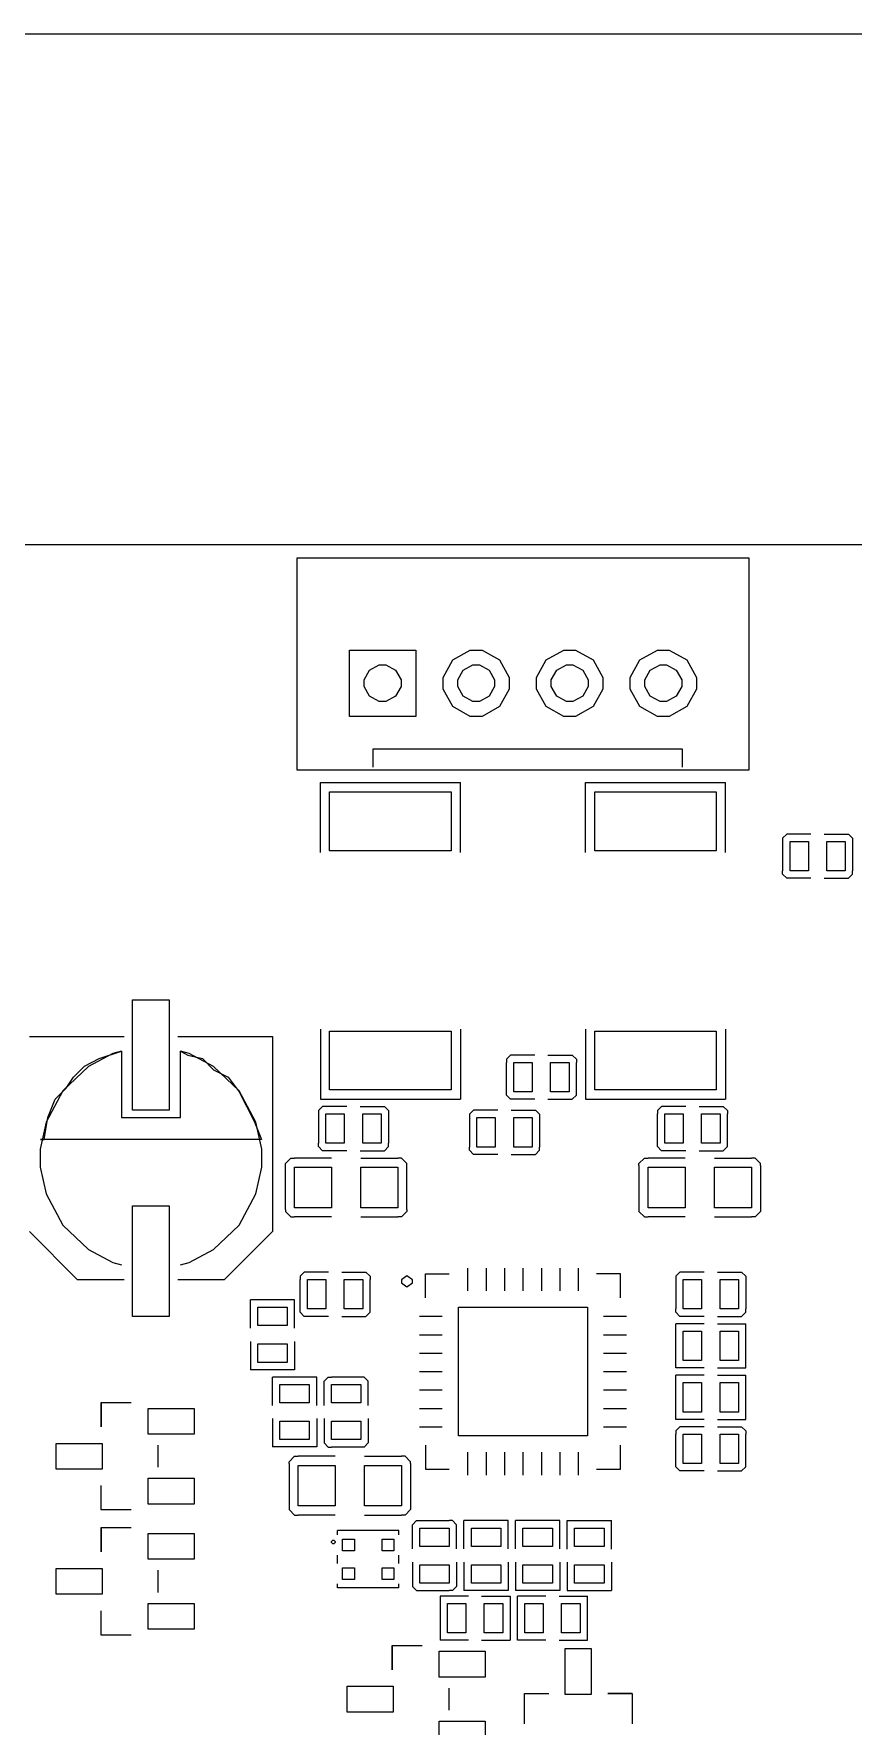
# Model space of a CAD drawing. Extents: x 0 to 132, y 0 to 98.
# Drawn here: x 68.97 to 91.21, y 52.1 to 98.07 of the extents above; entities that cross this region are included whole.
import ezdxf

# ---------------------------------------------------------------- set-up
doc = ezdxf.new("R2010")
doc.units = 0
doc.layers.get('0').update_dxf_attribs({"linetype": 'CONTINUOUS'})

msp = doc.modelspace()

# ---------------------------------------------------------------- linework, layer by layer
at = {"color": 7}
for p, q in [((0, 98.0694), (132.282, 98.0694)), ((78.0824, 80.7819), (78.347, 80.9279)), ((78.347, 80.9279), (78.4366, 80.9279)), ((78.4366, 80.9279), (78.5248, 80.9279)), ((78.5248, 80.9279), (78.7894, 80.7819)), ((80.6221, 80.7819), (80.8867, 80.9279)), ((80.8867, 80.9279), (80.9763, 80.9279)), ((80.9763, 80.9279), (81.0645, 80.9279)), ((81.0645, 80.9279), (81.329, 80.7819)), ((83.1617, 80.7819), (83.4263, 80.9279)), ((83.4263, 80.9279), (83.5159, 80.9279)), ((83.5159, 80.9279), (83.6041, 80.9279)), ((83.6041, 80.9279), (83.8687, 80.7819)), ((85.7031, 80.7819), (85.9677, 80.9279)), ((85.9677, 80.9279), (86.0559, 80.9279)), ((86.0559, 80.9279), (86.1441, 80.9279)), ((86.1441, 80.9279), (86.4087, 80.7819)), ((77.9364, 80.5173), (78.0824, 80.7819)), ((77.9364, 80.4277), (77.9364, 80.5173)), ((78.7894, 80.7819), (78.9368, 80.5173)), ((78.9368, 80.5173), (78.9368, 80.4277)), ((80.476, 80.5173), (80.6221, 80.7819)), ((80.476, 80.4277), (80.476, 80.5173)), ((81.329, 80.7819), (81.4765, 80.5173)), ((81.4765, 80.5173), (81.4765, 80.4277)), ((83.0157, 80.5173), (83.1617, 80.7819)), ((83.0157, 80.4277), (83.0157, 80.5173)), ((83.8687, 80.7819), (84.0161, 80.5173)), ((84.0161, 80.5173), (84.0161, 80.4277)), ((85.5567, 80.5173), (85.7031, 80.7819)), ((85.5567, 80.4277), (85.5567, 80.5173)), ((86.4087, 80.7819), (86.5558, 80.5173)), ((86.5558, 80.5173), (86.5558, 80.4277)), ((77.9364, 80.3395), (77.9364, 80.4277)), ((78.0824, 80.0749), (77.9364, 80.3395)), ((78.347, 79.9289), (78.0824, 80.0749)), ((78.7894, 80.0749), (78.5248, 79.9289)), ((78.9368, 80.3395), (78.7894, 80.0749)), ((78.9368, 80.4277), (78.9368, 80.3395)), ((80.476, 80.3395), (80.476, 80.4277)), ((80.6221, 80.0749), (80.476, 80.3395)), ((80.8867, 79.9289), (80.6221, 80.0749)), ((81.329, 80.0749), (81.0645, 79.9289)), ((81.4765, 80.3395), (81.329, 80.0749)), ((81.4765, 80.4277), (81.4765, 80.3395)), ((83.0157, 80.3395), (83.0157, 80.4277)), ((83.1617, 80.0749), (83.0157, 80.3395)), ((83.4263, 79.9289), (83.1617, 80.0749)), ((83.8687, 80.0749), (83.6041, 79.9289)), ((84.0161, 80.3395), (83.8687, 80.0749)), ((84.0161, 80.4277), (84.0161, 80.3395)), ((85.5567, 80.3395), (85.5567, 80.4277)), ((85.7031, 80.0749), (85.5567, 80.3395)), ((85.9677, 79.9289), (85.7031, 80.0749)), ((86.4087, 80.0749), (86.1441, 79.9289)), ((86.5558, 80.3395), (86.4087, 80.0749)), ((86.5558, 80.4277), (86.5558, 80.3395)), ((78.4366, 79.9289), (78.347, 79.9289)), ((78.5248, 79.9289), (78.4366, 79.9289)), ((80.9763, 79.9289), (80.8867, 79.9289)), ((81.0645, 79.9289), (80.9763, 79.9289)), ((83.5159, 79.9289), (83.4263, 79.9289)), ((83.6041, 79.9289), (83.5159, 79.9289)), ((86.0559, 79.9289), (85.9677, 79.9289)), ((86.1441, 79.9289), (86.0559, 79.9289))]:
    msp.add_line(p, q, dxfattribs=at)
at = {"color": 0}
for p, q in [((11.7671, 84.1996), (109.564, 84.1996)), ((88.386, 83.8288), (76.1062, 83.8288)), ((76.1062, 83.8288), (76.1062, 78.0782)), ((88.386, 78.0782), (88.386, 83.8288)), ((77.5367, 81.3276), (79.3365, 81.3276)), ((77.5367, 79.5281), (77.5367, 81.3276)), ((79.3365, 81.3276), (79.3365, 79.5281)), ((80.0763, 80.5879), (80.3395, 81.0645)), ((80.3395, 81.0645), (80.8164, 81.3276)), ((80.8164, 81.3276), (80.9763, 81.3276)), ((80.9763, 81.3276), (81.1347, 81.3276)), ((81.1347, 81.3276), (81.6116, 81.0645)), ((81.6116, 81.0645), (81.8762, 80.5879)), ((82.6163, 80.5879), (82.8795, 81.0645)), ((82.8795, 81.0645), (83.3561, 81.3276)), ((83.3561, 81.3276), (83.5159, 81.3276)), ((83.5159, 81.3276), (83.6747, 81.3276)), ((83.6747, 81.3276), (84.1513, 81.0645)), ((84.1513, 81.0645), (84.4158, 80.5879)), ((85.156, 80.5879), (85.4191, 81.0645)), ((85.4191, 81.0645), (85.8957, 81.3276)), ((85.8957, 81.3276), (86.0559, 81.3276)), ((86.0559, 81.3276), (86.2143, 81.3276)), ((86.2143, 81.3276), (86.6909, 81.0645)), ((86.6909, 81.0645), (86.9555, 80.5879)), ((80.0763, 80.4277), (80.0763, 80.5879)), ((81.8762, 80.5879), (81.8762, 80.4277)), ((82.6163, 80.4277), (82.6163, 80.5879)), ((84.4158, 80.5879), (84.4158, 80.4277)), ((85.156, 80.4277), (85.156, 80.5879)), ((86.9555, 80.5879), (86.9555, 80.4277)), ((80.0763, 80.2693), (80.0763, 80.4277)), ((80.3395, 79.7927), (80.0763, 80.2693)), ((81.8762, 80.2693), (81.6116, 79.7927)), ((81.8762, 80.4277), (81.8762, 80.2693)), ((82.6163, 80.2693), (82.6163, 80.4277)), ((82.8795, 79.7927), (82.6163, 80.2693)), ((84.4158, 80.2693), (84.1513, 79.7927)), ((84.4158, 80.4277), (84.4158, 80.2693)), ((85.156, 80.2693), (85.156, 80.4277)), ((85.4191, 79.7927), (85.156, 80.2693)), ((86.9555, 80.2693), (86.6909, 79.7927)), ((86.9555, 80.4277), (86.9555, 80.2693)), ((80.8164, 79.5281), (80.3395, 79.7927)), ((81.6116, 79.7927), (81.1347, 79.5281)), ((83.3561, 79.5281), (82.8795, 79.7927)), ((84.1513, 79.7927), (83.6747, 79.5281)), ((85.8957, 79.5281), (85.4191, 79.7927)), ((86.6909, 79.7927), (86.2143, 79.5281)), ((79.3365, 79.5281), (77.5367, 79.5281)), ((80.9763, 79.5281), (80.8164, 79.5281)), ((81.1347, 79.5281), (80.9763, 79.5281)), ((83.5159, 79.5281), (83.3561, 79.5281)), ((83.6747, 79.5281), (83.5159, 79.5281)), ((86.0559, 79.5281), (85.8957, 79.5281)), ((86.2143, 79.5281), (86.0559, 79.5281)), ((78.1816, 78.1431), (78.1816, 78.65)), ((78.1816, 78.65), (86.5643, 78.65)), ((86.5643, 78.65), (86.5643, 78.1431)), ((76.1062, 78.0782), (88.386, 78.0782)), ((76.7472, 75.8292), (76.7472, 77.7296)), ((76.7472, 77.7296), (80.5476, 77.7296)), ((80.5476, 75.8292), (80.5476, 77.7296)), ((83.9459, 75.8292), (83.9459, 77.7296)), ((83.9459, 77.7296), (87.7454, 77.7296)), ((87.7454, 75.8292), (87.7454, 77.7296)), ((76.9966, 77.4788), (80.2968, 77.4788)), ((76.9966, 75.879), (76.9966, 77.4788)), ((80.2968, 77.4788), (80.2968, 75.879)), ((84.1954, 77.4788), (87.4959, 77.4788)), ((84.1954, 75.879), (84.1954, 77.4788)), ((87.4959, 77.4788), (87.4959, 75.879)), ((89.4073, 76.3281), (89.2955, 76.2166)), ((89.4457, 76.3281), (89.4073, 76.3281)), ((90.0659, 76.3281), (89.4457, 76.3281)), ((90.4268, 76.3281), (91.0456, 76.3281)), ((91.0456, 76.3281), (91.083, 76.3281)), ((91.083, 76.3281), (91.1959, 76.2166)), ((80.2968, 75.879), (76.9966, 75.879)), ((87.4959, 75.879), (84.1954, 75.879)), ((89.2955, 76.2166), (89.2955, 76.1781)), ((89.2955, 76.1781), (89.2955, 76.1284)), ((89.2955, 76.1284), (89.2955, 75.329)), ((89.4965, 76.1284), (89.9968, 76.1284)), ((89.4965, 75.3276), (89.4965, 76.1284)), ((89.9968, 76.1284), (89.9968, 75.3276)), ((90.4956, 76.1284), (90.9959, 76.1284)), ((90.4956, 75.3276), (90.4956, 76.1284)), ((90.9959, 76.1284), (90.9959, 75.3276)), ((91.1959, 76.2166), (91.1959, 76.1781)), ((91.1959, 76.1781), (91.1959, 76.1284)), ((91.1959, 76.1284), (91.1959, 75.329)), ((89.2955, 75.2782), (89.2955, 75.329)), ((89.2955, 75.2408), (89.2955, 75.2782)), ((89.4073, 75.1279), (89.2955, 75.2408)), ((89.4457, 75.1279), (89.4073, 75.1279)), ((90.0659, 75.1279), (89.4457, 75.1279)), ((89.9968, 75.3276), (89.4965, 75.3276)), ((90.4268, 75.1279), (91.0456, 75.1279)), ((90.9959, 75.3276), (90.4956, 75.3276)), ((91.0456, 75.1279), (91.083, 75.1279)), ((91.083, 75.1279), (91.1959, 75.2408)), ((91.1959, 75.2782), (91.1959, 75.329)), ((91.1959, 75.2408), (91.1959, 75.2782)), ((71.647, 71.8287), (72.6461, 71.8287)), ((71.647, 68.8287), (71.647, 71.8287)), ((72.6461, 71.8287), (72.6461, 68.8287)), ((68.8467, 70.8297), (71.4156, 70.8297)), ((72.8775, 70.8297), (75.4461, 70.8297)), ((75.4461, 70.8297), (75.4461, 65.5327)), ((76.7472, 71.0297), (76.7472, 69.1293)), ((76.9966, 70.9785), (80.2968, 70.9785)), ((76.9966, 69.3787), (76.9966, 70.9785)), ((80.2968, 70.9785), (80.2968, 69.3787)), ((80.5476, 71.0297), (80.5476, 69.1293)), ((83.9459, 71.0297), (83.9459, 69.1293)), ((84.1954, 70.9785), (87.4959, 70.9785)), ((84.1954, 69.3787), (84.1954, 70.9785)), ((87.4959, 70.9785), (87.4959, 69.3787)), ((87.7454, 71.0297), (87.7454, 69.1293)), ((71.1122, 70.3654), (70.4508, 70.0155)), ((70.7457, 70.2289), (71.3465, 70.4289)), ((71.3465, 70.4289), (71.1122, 70.3654)), ((71.3465, 70.4289), (71.3465, 68.629)), ((73.1806, 70.3654), (72.9463, 70.4289)), ((72.9463, 68.629), (72.9463, 70.4289)), ((72.9463, 70.4289), (73.1464, 70.328)), ((73.841, 70.0155), (73.1806, 70.3654)), ((70.4508, 70.0155), (69.7523, 69.3512)), ((70.0458, 69.7286), (70.346, 70.0278)), ((70.346, 70.0278), (70.7457, 70.2289)), ((73.1464, 70.328), (73.5461, 70.2289)), ((73.5461, 70.2289), (73.8463, 69.9287)), ((74.5395, 69.3512), (73.841, 70.0155)), ((73.8463, 69.9287), (74.246, 69.7286)), ((81.9079, 70.328), (81.7961, 70.2165)), ((81.7961, 70.2165), (81.7961, 70.1781)), ((81.7961, 70.1781), (81.7961, 70.1283)), ((81.7961, 69.3289), (81.7961, 70.1283)), ((81.9464, 70.328), (81.9079, 70.328)), ((82.5666, 70.328), (81.9464, 70.328)), ((81.9961, 70.1283), (82.4964, 70.1283)), ((81.9961, 69.3289), (81.9961, 70.1283)), ((82.4964, 70.1283), (82.4964, 69.3289)), ((82.9261, 70.328), (83.5462, 70.328)), ((82.9966, 70.1283), (83.4969, 70.1283)), ((82.9966, 69.3289), (82.9966, 70.1283)), ((83.4969, 70.1283), (83.4969, 69.3289)), ((83.5462, 70.328), (83.5836, 70.328)), ((83.5836, 70.328), (83.6965, 70.2165)), ((83.6965, 70.2165), (83.6965, 70.1781)), ((83.6965, 70.1781), (83.6965, 70.1283)), ((83.6965, 69.3289), (83.6965, 70.1283)), ((69.547, 69.1279), (69.8458, 69.4284)), ((69.8458, 69.4284), (70.0458, 69.7286)), ((74.246, 69.7286), (74.5465, 69.3279)), ((69.7523, 69.3512), (69.299, 68.5024)), ((69.3469, 68.629), (69.547, 69.1279)), ((74.9914, 68.5024), (74.5395, 69.3512)), ((74.5465, 69.3279), (74.9459, 68.5285)), ((76.7472, 69.1293), (80.5476, 69.1293)), ((80.2968, 69.3787), (76.9966, 69.3787)), ((81.7961, 69.2781), (81.7961, 69.3289)), ((81.7961, 69.2408), (81.7961, 69.2781)), ((81.9079, 69.1279), (81.7961, 69.2408)), ((81.9464, 69.1279), (81.9079, 69.1279)), ((82.5666, 69.1279), (81.9464, 69.1279)), ((82.4964, 69.3289), (81.9961, 69.3289)), ((82.9261, 69.1279), (83.5462, 69.1279)), ((83.4969, 69.3289), (82.9966, 69.3289)), ((83.5462, 69.1279), (83.5836, 69.1279)), ((83.5836, 69.1279), (83.6965, 69.2408)), ((83.6965, 69.2781), (83.6965, 69.3289)), ((83.6965, 69.2408), (83.6965, 69.2781)), ((83.9459, 69.1293), (87.7454, 69.1293)), ((87.4959, 69.3787), (84.1954, 69.3787)), ((69.299, 68.5024), (69.1374, 67.7718)), ((69.2464, 68.0283), (69.3469, 68.629)), ((71.3465, 68.629), (72.9463, 68.629)), ((72.6461, 68.8287), (71.647, 68.8287)), ((74.9459, 68.5285), (75.1459, 68.0283)), ((75.154, 67.7718), (74.9914, 68.5024)), ((76.8078, 68.9282), (76.696, 68.8164)), ((76.696, 68.8164), (76.696, 68.7779)), ((76.696, 68.7779), (76.696, 68.7282)), ((76.696, 68.7282), (76.696, 67.9291)), ((76.8463, 68.9282), (76.8078, 68.9282)), ((77.4665, 68.9282), (76.8463, 68.9282)), ((76.896, 68.7282), (77.3963, 68.7282)), ((76.896, 67.9291), (76.896, 68.7282)), ((77.3963, 68.7282), (77.3963, 67.9291)), ((77.826, 68.9282), (78.4461, 68.9282)), ((77.8965, 68.7282), (78.3967, 68.7282)), ((77.8965, 67.9291), (77.8965, 68.7282)), ((78.3967, 68.7282), (78.3967, 67.9291)), ((78.4461, 68.9282), (78.4835, 68.9282)), ((78.4835, 68.9282), (78.5964, 68.8164)), ((78.5964, 68.8164), (78.5964, 68.7779)), ((78.5964, 68.7779), (78.5964, 68.7282)), ((78.5964, 68.7282), (78.5964, 67.9291)), ((80.9075, 68.8287), (80.7956, 68.7172)), ((80.7956, 68.7172), (80.7956, 68.6788)), ((80.7956, 68.6788), (80.7956, 68.629)), ((80.7956, 68.629), (80.7956, 67.8286)), ((80.9459, 68.8287), (80.9075, 68.8287)), ((81.5661, 68.8287), (80.9459, 68.8287)), ((80.9971, 68.6276), (81.4959, 68.6276)), ((80.9971, 67.8286), (80.9971, 68.6276)), ((81.4959, 68.6276), (81.4959, 67.8286)), ((81.9256, 68.8287), (82.5458, 68.8287)), ((81.9961, 68.6276), (82.4964, 68.6276)), ((81.9961, 67.8286), (81.9961, 68.6276)), ((82.4964, 68.6276), (82.4964, 67.8286)), ((82.5458, 68.8287), (82.5832, 68.8287)), ((82.5832, 68.8287), (82.6961, 68.7172)), ((82.6961, 68.7172), (82.6961, 68.6788)), ((82.6961, 68.6788), (82.6961, 68.629)), ((82.6961, 68.629), (82.6961, 67.8286)), ((86.0076, 68.9282), (85.8957, 68.8164)), ((85.8957, 68.8164), (85.8957, 68.7779)), ((85.8957, 68.7779), (85.8957, 68.7282)), ((85.8957, 67.9291), (85.8957, 68.7282)), ((86.046, 68.9282), (86.0076, 68.9282)), ((86.6662, 68.9282), (86.046, 68.9282)), ((86.0958, 68.7282), (86.596, 68.7282)), ((86.0958, 67.9291), (86.0958, 68.7282)), ((86.596, 68.7282), (86.596, 67.9291)), ((87.026, 68.9282), (87.6459, 68.9282)), ((87.0962, 68.7282), (87.5965, 68.7282)), ((87.0962, 67.9291), (87.0962, 68.7282)), ((87.5965, 68.7282), (87.5965, 67.9291)), ((87.6459, 68.9282), (87.6833, 68.9282)), ((87.6833, 68.9282), (87.7962, 68.8164)), ((87.7962, 68.8164), (87.7962, 68.7779)), ((87.7962, 68.7779), (87.7962, 68.7282)), ((87.7962, 67.9291), (87.7962, 68.7282)), ((69.1374, 67.7718), (69.1374, 67.528)), ((75.1459, 68.0283), (69.1459, 68.0283)), ((69.1459, 68.0283), (69.2464, 68.0283)), ((75.154, 67.528), (75.154, 67.7718)), ((76.696, 67.878), (76.696, 67.9291)), ((76.696, 67.8409), (76.696, 67.878)), ((76.8078, 67.7277), (76.696, 67.8409)), ((76.8463, 67.7277), (76.8078, 67.7277)), ((77.4665, 67.7277), (76.8463, 67.7277)), ((77.3963, 67.9291), (76.896, 67.9291)), ((77.826, 67.7277), (78.4461, 67.7277)), ((78.3967, 67.9291), (77.8965, 67.9291)), ((78.4461, 67.7277), (78.4835, 67.7277)), ((78.4835, 67.7277), (78.5964, 67.8409)), ((78.5964, 67.878), (78.5964, 67.9291)), ((78.5964, 67.8409), (78.5964, 67.878)), ((80.7956, 67.7788), (80.7956, 67.8286)), ((80.7956, 67.7414), (80.7956, 67.7788)), ((80.9075, 67.6286), (80.7956, 67.7414)), ((80.9459, 67.6286), (80.9075, 67.6286)), ((81.5661, 67.6286), (80.9459, 67.6286)), ((81.4959, 67.8286), (80.9971, 67.8286)), ((81.9256, 67.6286), (82.5458, 67.6286)), ((82.4964, 67.8286), (81.9961, 67.8286)), ((82.5458, 67.6286), (82.5832, 67.6286)), ((82.5832, 67.6286), (82.6961, 67.7414)), ((82.6961, 67.7788), (82.6961, 67.8286)), ((82.6961, 67.7414), (82.6961, 67.7788)), ((85.8957, 67.878), (85.8957, 67.9291)), ((85.8957, 67.8409), (85.8957, 67.878)), ((86.0076, 67.7277), (85.8957, 67.8409)), ((86.046, 67.7277), (86.0076, 67.7277)), ((86.6662, 67.7277), (86.046, 67.7277)), ((86.596, 67.9291), (86.0958, 67.9291)), ((87.026, 67.7277), (87.6459, 67.7277)), ((87.5965, 67.9291), (87.0962, 67.9291)), ((87.6459, 67.7277), (87.6833, 67.7277)), ((87.6833, 67.7277), (87.7962, 67.8409)), ((87.7962, 67.878), (87.7962, 67.9291)), ((87.7962, 67.8409), (87.7962, 67.878)), ((69.1374, 67.528), (69.1374, 67.2853)), ((69.1374, 67.2853), (69.299, 66.5551)), ((74.9914, 66.5551), (75.154, 67.2853)), ((75.154, 67.2853), (75.154, 67.528)), ((75.7961, 67.3791), (75.9449, 67.528)), ((75.7961, 67.3283), (75.7961, 67.3791)), ((75.7961, 66.1278), (75.7961, 67.3283)), ((75.9449, 67.528), (75.9961, 67.528)), ((75.9961, 67.528), (76.0458, 67.528)), ((77.046, 67.528), (76.0458, 67.528)), ((76.0458, 67.2786), (77.046, 67.2786)), ((76.0458, 66.179), (76.0458, 67.2786)), ((77.046, 67.2786), (77.046, 66.179)), ((77.8468, 67.528), (78.8458, 67.528)), ((77.8468, 67.2786), (78.8458, 67.2786)), ((77.8468, 66.179), (77.8468, 67.2786)), ((78.897, 67.528), (78.8458, 67.528)), ((78.8458, 67.2786), (78.8458, 66.179)), ((78.9464, 67.528), (78.897, 67.528)), ((79.0967, 67.3791), (78.9464, 67.528)), ((79.0967, 67.3283), (79.0967, 67.3791)), ((79.0967, 66.1278), (79.0967, 67.3283)), ((85.3955, 67.3791), (85.5458, 67.528)), ((85.3955, 67.3283), (85.3955, 67.3791)), ((85.3955, 67.3283), (85.3955, 66.1278)), ((85.5458, 67.528), (85.5969, 67.528)), ((85.5969, 67.528), (85.6463, 67.528)), ((86.6468, 67.528), (85.6463, 67.528)), ((85.6463, 67.2786), (86.6468, 67.2786)), ((85.6463, 66.179), (85.6463, 67.2786)), ((86.6468, 67.2786), (86.6468, 66.179)), ((87.4462, 67.528), (88.4467, 67.528)), ((87.4462, 67.2786), (88.4467, 67.2786)), ((87.4462, 66.179), (87.4462, 67.2786)), ((88.4961, 67.528), (88.4467, 67.528)), ((88.4467, 67.2786), (88.4467, 66.179)), ((88.5458, 67.528), (88.4961, 67.528)), ((88.6961, 67.3791), (88.5458, 67.528)), ((88.6961, 67.3283), (88.6961, 67.3791)), ((88.6961, 67.3283), (88.6961, 66.1278)), ((69.299, 66.5551), (69.7523, 65.7063)), ((71.647, 66.2284), (72.6461, 66.2284)), ((71.647, 63.2284), (71.647, 66.2284)), ((72.6461, 66.2284), (72.6461, 63.2284)), ((74.5395, 65.7063), (74.9914, 66.5551)), ((75.7961, 66.1278), (75.7961, 66.0785)), ((75.7961, 66.0785), (75.9449, 65.9282)), ((75.9449, 65.9282), (75.9961, 65.9282)), ((75.9961, 65.9282), (76.0458, 65.9282)), ((77.046, 66.179), (76.0458, 66.179)), ((77.046, 65.9282), (76.0458, 65.9282)), ((78.8458, 66.179), (77.8468, 66.179)), ((77.8468, 65.9282), (78.8458, 65.9282)), ((78.897, 65.9282), (78.8458, 65.9282)), ((78.9464, 65.9282), (78.897, 65.9282)), ((79.0967, 66.0785), (78.9464, 65.9282)), ((79.0967, 66.1278), (79.0967, 66.0785)), ((85.3955, 66.1278), (85.3955, 66.0785)), ((85.3955, 66.0785), (85.5458, 65.9282)), ((85.5458, 65.9282), (85.5969, 65.9282)), ((85.5969, 65.9282), (85.6463, 65.9282)), ((86.6468, 66.179), (85.6463, 66.179)), ((86.6468, 65.9282), (85.6463, 65.9282)), ((88.4467, 66.179), (87.4462, 66.179)), ((87.4462, 65.9282), (88.4467, 65.9282)), ((88.4961, 65.9282), (88.4467, 65.9282)), ((88.5458, 65.9282), (88.4961, 65.9282)), ((88.6961, 66.0785), (88.5458, 65.9282)), ((88.6961, 66.1278), (88.6961, 66.0785)), ((70.1477, 64.2317), (68.8467, 65.5327)), ((69.7523, 65.7063), (70.4508, 65.0434)), ((73.841, 65.0434), (74.5395, 65.7063)), ((74.1454, 64.2317), (75.4461, 65.5327)), ((70.4508, 65.0434), (71.1108, 64.6934)), ((73.1806, 64.6934), (73.841, 65.0434)), ((71.1108, 64.6934), (71.3465, 64.6285)), ((72.9463, 64.6285), (73.1806, 64.6934)), ((76.3076, 64.4289), (76.1958, 64.317)), ((76.3461, 64.4289), (76.3076, 64.4289)), ((76.9662, 64.4289), (76.3461, 64.4289)), ((77.3257, 64.4289), (77.9459, 64.4289)), ((77.9459, 64.4289), (77.9833, 64.4289)), ((77.9833, 64.4289), (78.0962, 64.317)), ((79.5969, 63.7286), (79.5969, 64.3791)), ((79.5969, 64.3791), (80.246, 64.3791)), ((80.7448, 64.5389), (80.7448, 63.9191)), ((81.2451, 64.5389), (81.2451, 63.9191)), ((81.7467, 64.5389), (81.7467, 63.9191)), ((82.247, 64.5389), (82.247, 63.9191)), ((82.7472, 64.5389), (82.7472, 63.9191)), ((83.2474, 64.5389), (83.2474, 63.9191)), ((83.7477, 64.5389), (83.7477, 63.9191)), ((84.8967, 64.3791), (84.2465, 64.3791)), ((84.8967, 63.7286), (84.8967, 64.3791)), ((86.5078, 64.4289), (86.396, 64.317)), ((86.5463, 64.4289), (86.5078, 64.4289)), ((87.1664, 64.4289), (86.5463, 64.4289)), ((87.5259, 64.4289), (88.1461, 64.4289)), ((88.1461, 64.4289), (88.1835, 64.4289)), ((88.1835, 64.4289), (88.2964, 64.317)), ((70.1477, 64.2317), (71.4156, 64.2317)), ((72.8775, 64.2317), (74.1454, 64.2317)), ((76.1958, 64.317), (76.1958, 64.2786)), ((76.1958, 64.2786), (76.1958, 64.2288)), ((76.1958, 63.4284), (76.1958, 64.2288)), ((76.3958, 64.2288), (76.896, 64.2288)), ((76.3958, 63.4284), (76.3958, 64.2288)), ((76.896, 64.2288), (76.896, 63.4284)), ((77.3963, 64.2288), (77.8965, 64.2288)), ((77.3963, 63.4284), (77.3963, 64.2288)), ((77.8965, 64.2288), (77.8965, 63.4284)), ((78.0962, 64.317), (78.0962, 64.2786)), ((78.0962, 64.2786), (78.0962, 64.2288)), ((78.0962, 63.4284), (78.0962, 64.2288)), ((79.0952, 64.3297), (78.9464, 64.2165)), ((78.9464, 64.2165), (78.9464, 64.178)), ((78.9464, 64.178), (78.9464, 64.1406)), ((78.9464, 64.1406), (79.0952, 64.0292)), ((79.2469, 64.2179), (79.0952, 64.3297)), ((79.0952, 64.0292), (79.2469, 64.1406)), ((79.2469, 64.1794), (79.2469, 64.2179)), ((79.2469, 64.1406), (79.2469, 64.1766)), ((86.396, 64.317), (86.396, 64.2786)), ((86.396, 64.2786), (86.396, 64.2288)), ((86.396, 64.2288), (86.396, 63.4284)), ((86.596, 64.2288), (87.0962, 64.2288)), ((86.596, 63.4284), (86.596, 64.2288)), ((87.0962, 64.2288), (87.0962, 63.4284)), ((87.5965, 64.2288), (88.0967, 64.2288)), ((87.5965, 63.4284), (87.5965, 64.2288)), ((88.0967, 64.2288), (88.0967, 63.4284)), ((88.2964, 64.317), (88.2964, 64.2786)), ((88.2964, 64.2786), (88.2964, 64.2288)), ((88.2964, 64.2288), (88.2964, 63.4284)), ((76.0458, 63.6792), (74.8467, 63.6792)), ((74.8467, 62.9087), (74.8467, 63.6792)), ((75.0464, 63.4781), (75.8458, 63.4781)), ((75.0464, 62.9779), (75.0464, 63.4781)), ((75.8458, 63.4781), (75.8458, 62.9779)), ((76.0458, 62.9087), (76.0458, 63.6792)), ((80.4968, 63.4781), (83.9957, 63.4781)), ((80.4968, 59.9793), (80.4968, 63.4781)), ((83.9957, 63.4781), (83.9957, 59.9793)), ((72.6461, 63.2284), (71.647, 63.2284)), ((76.1958, 63.3786), (76.1958, 63.4284)), ((76.1958, 63.3416), (76.1958, 63.3786)), ((76.3076, 63.2284), (76.1958, 63.3416)), ((76.3461, 63.2284), (76.3076, 63.2284)), ((76.9662, 63.2284), (76.3461, 63.2284)), ((76.896, 63.4284), (76.3958, 63.4284)), ((77.3257, 63.2284), (77.9459, 63.2284)), ((77.8965, 63.4284), (77.3963, 63.4284)), ((77.9459, 63.2284), (77.9833, 63.2284)), ((77.9833, 63.2284), (78.0962, 63.3416)), ((78.0962, 63.3786), (78.0962, 63.4284)), ((78.0962, 63.3416), (78.0962, 63.3786)), ((79.4371, 63.2298), (80.0573, 63.2298)), ((84.4367, 63.2298), (85.0565, 63.2298)), ((86.396, 63.3786), (86.396, 63.4284)), ((86.396, 63.3416), (86.396, 63.3786)), ((86.5078, 63.2284), (86.396, 63.3416)), ((86.396, 61.8285), (86.396, 63.0273)), ((87.1664, 63.0273), (86.396, 63.0273)), ((86.5463, 63.2284), (86.5078, 63.2284)), ((87.1664, 63.2284), (86.5463, 63.2284)), ((87.0962, 63.4284), (86.596, 63.4284)), ((87.5259, 63.2284), (88.1461, 63.2284)), ((87.5259, 63.0273), (88.2964, 63.0273)), ((88.0967, 63.4284), (87.5965, 63.4284)), ((88.1461, 63.2284), (88.1835, 63.2284)), ((88.1835, 63.2284), (88.2964, 63.3416)), ((88.2964, 63.3786), (88.2964, 63.4284)), ((88.2964, 63.3416), (88.2964, 63.3786)), ((88.2964, 61.8285), (88.2964, 63.0273)), ((74.8467, 62.5493), (74.8467, 61.7788)), ((75.8458, 62.9779), (75.0464, 62.9779)), ((76.0458, 62.5493), (76.0458, 61.7788)), ((79.4371, 62.7295), (80.0573, 62.7295)), ((84.4367, 62.7295), (85.0565, 62.7295)), ((86.596, 62.8276), (87.0962, 62.8276)), ((86.596, 62.0268), (86.596, 62.8276)), ((87.0962, 62.8276), (87.0962, 62.0268)), ((87.5965, 62.8276), (88.0967, 62.8276)), ((87.5965, 62.0268), (87.5965, 62.8276)), ((88.0967, 62.8276), (88.0967, 62.0268)), ((75.0464, 62.4787), (75.8458, 62.4787)), ((75.0464, 61.9788), (75.0464, 62.4787)), ((75.8458, 62.4787), (75.8458, 61.9788)), ((79.4371, 62.2293), (80.0573, 62.2293)), ((84.4367, 62.2293), (85.0565, 62.2293)), ((76.0458, 61.7788), (74.8467, 61.7788)), ((75.8458, 61.9788), (75.0464, 61.9788)), ((79.4371, 61.7291), (80.0573, 61.7291)), ((84.4367, 61.7291), (85.0565, 61.7291)), ((87.1664, 61.8285), (86.396, 61.8285)), ((86.396, 60.4284), (86.396, 61.6285)), ((87.1664, 61.6285), (86.396, 61.6285)), ((87.0962, 62.0268), (86.596, 62.0268)), ((87.5259, 61.8285), (88.2964, 61.8285)), ((87.5259, 61.6285), (88.2964, 61.6285)), ((88.0967, 62.0268), (87.5965, 62.0268)), ((88.2964, 60.4284), (88.2964, 61.6285)), ((76.6466, 61.5805), (75.4461, 61.5805)), ((75.4461, 60.8101), (75.4461, 61.5805)), ((75.6461, 61.3791), (76.4466, 61.3791)), ((75.6461, 60.8803), (75.6461, 61.3791)), ((76.4466, 61.3791), (76.4466, 60.8803)), ((76.6466, 60.8101), (76.6466, 61.5805)), ((76.8463, 61.4673), (76.9578, 61.5791)), ((76.8463, 61.4288), (76.8463, 61.4673)), ((76.8463, 60.8087), (76.8463, 61.4288)), ((76.9578, 61.5791), (76.9966, 61.5791)), ((76.9966, 61.5791), (77.046, 61.5791)), ((77.8468, 61.5791), (77.046, 61.5791)), ((77.046, 61.3777), (77.8468, 61.3777)), ((77.046, 60.8789), (77.046, 61.3777)), ((77.8965, 61.5791), (77.8468, 61.5791)), ((77.8468, 61.3777), (77.8468, 60.8789)), ((77.9336, 61.5791), (77.8965, 61.5791)), ((78.0464, 61.4673), (77.9336, 61.5791)), ((78.0464, 61.4288), (78.0464, 61.4673)), ((78.0464, 60.8087), (78.0464, 61.4288)), ((79.4371, 61.2278), (80.0573, 61.2278)), ((84.4367, 61.2278), (85.0565, 61.2278)), ((86.596, 61.4288), (87.0962, 61.4288)), ((86.596, 60.628), (86.596, 61.4288)), ((87.0962, 61.4288), (87.0962, 60.628)), ((87.5965, 61.4288), (88.0967, 61.4288)), ((87.5965, 60.628), (87.5965, 61.4288)), ((88.0967, 61.4288), (88.0967, 60.628)), ((70.7969, 60.2287), (70.7969, 60.8887)), ((70.7969, 60.8887), (70.7969, 60.2287)), ((70.7969, 60.2287), (70.7969, 60.8887)), ((70.7969, 60.8887), (71.6111, 60.8887)), ((72.0714, 60.7289), (73.3213, 60.7289)), ((72.0714, 60.0287), (72.0714, 60.7289)), ((73.3213, 60.7289), (73.3213, 60.0287)), ((76.4466, 60.8803), (75.6461, 60.8803)), ((77.8468, 60.8789), (77.046, 60.8789)), ((79.4371, 60.7275), (80.0573, 60.7275)), ((84.4367, 60.7275), (85.0565, 60.7275)), ((75.4461, 60.4502), (75.4461, 59.6801)), ((75.6461, 60.38), (76.4466, 60.38)), ((75.6461, 59.8798), (75.6461, 60.38)), ((76.4466, 60.38), (76.4466, 59.8798)), ((76.6466, 60.4502), (76.6466, 59.6801)), ((76.8463, 60.4492), (76.8463, 59.829)), ((77.046, 60.3786), (77.8468, 60.3786)), ((77.046, 59.8784), (77.046, 60.3786)), ((77.8468, 60.3786), (77.8468, 59.8784)), ((78.0464, 60.4492), (78.0464, 59.829)), ((79.4371, 60.2273), (80.0573, 60.2273)), ((84.4367, 60.2273), (85.0565, 60.2273)), ((87.1664, 60.4284), (86.396, 60.4284)), ((86.5078, 60.2287), (86.396, 60.1169)), ((86.5463, 60.2287), (86.5078, 60.2287)), ((87.1664, 60.2287), (86.5463, 60.2287)), ((87.0962, 60.628), (86.596, 60.628)), ((87.5259, 60.4284), (88.2964, 60.4284)), ((87.5259, 60.2287), (88.1461, 60.2287)), ((88.0967, 60.628), (87.5965, 60.628)), ((88.1461, 60.2287), (88.1835, 60.2287)), ((88.1835, 60.2287), (88.2964, 60.1169)), ((69.5717, 59.7778), (70.8215, 59.7778)), ((69.5717, 59.0779), (69.5717, 59.7778)), ((70.8215, 59.7778), (70.8215, 59.0779)), ((73.3213, 60.0287), (72.0714, 60.0287)), ((76.4466, 59.8798), (75.6461, 59.8798)), ((76.8463, 59.829), (76.8463, 59.7916)), ((76.8463, 59.7916), (76.9578, 59.6787)), ((77.8468, 59.8784), (77.046, 59.8784)), ((78.0464, 59.7916), (77.9336, 59.6787)), ((78.0464, 59.829), (78.0464, 59.7916)), ((83.9957, 59.9793), (80.4968, 59.9793)), ((86.396, 60.1169), (86.396, 60.0784)), ((86.396, 60.0784), (86.396, 60.0287)), ((86.396, 59.2282), (86.396, 60.0287)), ((86.596, 60.0287), (87.0962, 60.0287)), ((86.596, 59.2282), (86.596, 60.0287)), ((87.0962, 60.0287), (87.0962, 59.2282)), ((87.5965, 60.0287), (88.0967, 60.0287)), ((87.5965, 59.2282), (87.5965, 60.0287)), ((88.0967, 60.0287), (88.0967, 59.2282)), ((88.2964, 60.1169), (88.2964, 60.0784)), ((88.2964, 60.0784), (88.2964, 60.0287)), ((88.2964, 59.2282), (88.2964, 60.0287)), ((72.3456, 59.1287), (72.3456, 59.7285)), ((76.6466, 59.6801), (75.4461, 59.6801)), ((75.897, 59.279), (76.0458, 59.4279)), ((76.0458, 59.4279), (76.0966, 59.4279)), ((76.0966, 59.4279), (76.1464, 59.4279)), ((77.1469, 59.4279), (76.1464, 59.4279)), ((76.9578, 59.6787), (76.9966, 59.6787)), ((76.9966, 59.6787), (77.046, 59.6787)), ((77.8468, 59.6787), (77.046, 59.6787)), ((77.8965, 59.6787), (77.8468, 59.6787)), ((77.9336, 59.6787), (77.8965, 59.6787)), ((77.9459, 59.4279), (78.9464, 59.4279)), ((78.9961, 59.4279), (78.9464, 59.4279)), ((79.0455, 59.4279), (78.9961, 59.4279)), ((79.1958, 59.279), (79.0455, 59.4279)), ((79.5969, 59.7285), (79.5969, 59.0793)), ((80.7448, 59.5383), (80.7448, 58.9181)), ((81.2451, 59.5383), (81.2451, 58.9181)), ((81.7467, 59.5383), (81.7467, 58.9181)), ((82.247, 59.5383), (82.247, 58.9181)), ((82.7472, 59.5383), (82.7472, 58.9181)), ((83.2474, 59.5383), (83.2474, 58.9181)), ((83.7477, 59.5383), (83.7477, 58.9181)), ((84.8967, 59.0793), (84.8967, 59.7285)), ((70.8215, 59.0779), (69.5717, 59.0779)), ((75.897, 59.2282), (75.897, 59.279)), ((75.897, 59.2282), (75.897, 58.0277)), ((76.1464, 59.1785), (77.1469, 59.1785)), ((76.1464, 58.0789), (76.1464, 59.1785)), ((77.1469, 59.1785), (77.1469, 58.0789)), ((77.9459, 59.1785), (78.9464, 59.1785)), ((77.9459, 58.0789), (77.9459, 59.1785)), ((78.9464, 59.1785), (78.9464, 58.0789)), ((79.1958, 59.2282), (79.1958, 59.279)), ((79.1958, 59.2282), (79.1958, 58.0277)), ((79.5969, 59.0793), (80.246, 59.0793)), ((84.2465, 59.0793), (84.8967, 59.0793)), ((86.396, 59.1785), (86.396, 59.2282)), ((86.396, 59.1414), (86.396, 59.1785)), ((86.5078, 59.0282), (86.396, 59.1414)), ((86.5463, 59.0282), (86.5078, 59.0282)), ((87.1664, 59.0282), (86.5463, 59.0282)), ((87.0962, 59.2282), (86.596, 59.2282)), ((87.5259, 59.0282), (88.1461, 59.0282)), ((88.0967, 59.2282), (87.5965, 59.2282)), ((88.1461, 59.0282), (88.1835, 59.0282)), ((88.1835, 59.0282), (88.2964, 59.1414)), ((88.2964, 59.1785), (88.2964, 59.2282)), ((88.2964, 59.1414), (88.2964, 59.1785)), ((70.7969, 57.9684), (70.7969, 58.6285)), ((72.0714, 58.8285), (73.3213, 58.8285)), ((72.0714, 58.1283), (72.0714, 58.8285)), ((73.3213, 58.8285), (73.3213, 58.1283)), ((71.6111, 57.9684), (70.7969, 57.9684)), ((73.3213, 58.1283), (72.0714, 58.1283)), ((75.897, 58.0277), (75.897, 57.9783)), ((75.897, 57.9783), (76.0458, 57.828)), ((77.1469, 58.0789), (76.1464, 58.0789)), ((78.9464, 58.0789), (77.9459, 58.0789)), ((79.1958, 57.9783), (79.0455, 57.828)), ((79.1958, 58.0277), (79.1958, 57.9783)), ((70.7969, 56.829), (70.7969, 57.489)), ((70.7969, 57.489), (70.7969, 56.829)), ((70.7969, 56.829), (70.7969, 57.489)), ((70.7969, 57.489), (71.6111, 57.489)), ((76.0458, 57.828), (76.0966, 57.828)), ((76.0966, 57.828), (76.1464, 57.828)), ((77.1469, 57.828), (76.1464, 57.828)), ((77.9459, 57.828), (78.9464, 57.828)), ((78.9961, 57.828), (78.9464, 57.828)), ((79.0455, 57.828), (78.9961, 57.828)), ((79.2469, 57.5663), (79.3584, 57.6778)), ((79.2469, 57.5289), (79.2469, 57.5663)), ((79.2469, 56.9087), (79.2469, 57.5289)), ((79.3584, 57.6778), (79.3958, 57.6778)), ((79.3958, 57.6778), (79.4466, 57.6778)), ((79.4466, 57.6778), (80.246, 57.6778)), ((79.4466, 57.4781), (80.246, 57.4781)), ((79.4466, 56.9793), (79.4466, 57.4781)), ((80.2968, 57.6778), (80.246, 57.6778)), ((80.246, 57.4781), (80.246, 56.9793)), ((80.3342, 57.6778), (80.2968, 57.6778)), ((80.4457, 57.5663), (80.3342, 57.6778)), ((80.4457, 57.5289), (80.4457, 57.5663)), ((80.4457, 56.9087), (80.4457, 57.5289)), ((81.8459, 57.6778), (80.6457, 57.6778)), ((80.6457, 56.9087), (80.6457, 57.6778)), ((80.8454, 57.4781), (81.6462, 57.4781)), ((80.8454, 56.9778), (80.8454, 57.4781)), ((81.6462, 57.4781), (81.6462, 56.9778)), ((81.8459, 56.9087), (81.8459, 57.6778)), ((83.2446, 57.6778), (82.0455, 57.6778)), ((82.0455, 56.9087), (82.0455, 57.6778)), ((82.2456, 57.4781), (83.0446, 57.4781)), ((82.2456, 56.9778), (82.2456, 57.4781)), ((83.0446, 57.4781), (83.0446, 56.9778)), ((83.2446, 56.9087), (83.2446, 57.6778)), ((83.4471, 57.6778), (84.6473, 57.6778)), ((83.4471, 56.9076), (83.4471, 57.6778)), ((83.6468, 57.4781), (84.4476, 57.4781)), ((83.6468, 56.9778), (83.6468, 57.4781)), ((84.4476, 57.4781), (84.4476, 56.9778)), ((84.6473, 56.9076), (84.6473, 57.6778)), ((72.0714, 57.3278), (73.3213, 57.3278)), ((72.0714, 56.6289), (72.0714, 57.3278)), ((73.3213, 57.3278), (73.3213, 56.6289)), ((77.046, 57.1115), (77.0834, 57.1486)), ((77.046, 57.0988), (77.046, 57.1115)), ((77.046, 57.0865), (77.046, 57.0988)), ((77.0834, 57.048), (77.046, 57.0865)), ((77.0834, 57.1486), (77.0957, 57.1486)), ((77.0957, 57.048), (77.0834, 57.048)), ((77.0957, 57.1486), (77.1081, 57.1486)), ((77.1081, 57.048), (77.0957, 57.048)), ((77.1081, 57.1486), (77.1469, 57.1115)), ((77.1469, 57.0865), (77.1081, 57.048)), ((77.1469, 57.1115), (77.1469, 57.0988)), ((77.1469, 57.0988), (77.1469, 57.0865)), ((77.2156, 57.2946), (77.2156, 57.4089)), ((78.8762, 57.4089), (77.2156, 57.4089)), ((77.3508, 57.1789), (77.6718, 57.1789)), ((77.3508, 56.8579), (77.3508, 57.1789)), ((77.6718, 57.1789), (77.6718, 56.8579)), ((78.4214, 57.1789), (78.7411, 57.1789)), ((78.4214, 56.8579), (78.4214, 57.1789)), ((78.7411, 57.1789), (78.7411, 56.8579)), ((78.8762, 57.2946), (78.8762, 57.4089)), ((73.3213, 56.6289), (72.0714, 56.6289)), ((77.2156, 56.5146), (77.2156, 56.7422)), ((77.6718, 56.8579), (77.3508, 56.8579)), ((78.7411, 56.8579), (78.4214, 56.8579)), ((78.8762, 56.5146), (78.8762, 56.7422)), ((80.246, 56.9793), (79.4466, 56.9793)), ((81.6462, 56.9778), (80.8454, 56.9778)), ((83.0446, 56.9778), (82.2456, 56.9778)), ((84.4476, 56.9778), (83.6468, 56.9778)), ((69.5717, 56.3785), (70.8215, 56.3785)), ((69.5717, 55.6782), (69.5717, 56.3785)), ((70.8215, 56.3785), (70.8215, 55.6782)), ((72.3456, 55.728), (72.3456, 56.3287)), ((77.3508, 56.3989), (77.6718, 56.3989)), ((77.3508, 56.0779), (77.3508, 56.3989)), ((77.6718, 56.3989), (77.6718, 56.0779)), ((78.4214, 56.3989), (78.7411, 56.3989)), ((78.4214, 56.0779), (78.4214, 56.3989)), ((78.7411, 56.3989), (78.7411, 56.0779)), ((79.2469, 56.5478), (79.2469, 55.929)), ((79.4466, 56.479), (80.246, 56.479)), ((79.4466, 55.9788), (79.4466, 56.479)), ((80.246, 56.479), (80.246, 55.9788)), ((80.4457, 56.5478), (80.4457, 55.929)), ((80.6457, 56.5478), (80.6457, 55.7788)), ((80.8454, 56.479), (81.6462, 56.479)), ((80.8454, 55.9788), (80.8454, 56.479)), ((81.6462, 56.479), (81.6462, 55.9788)), ((81.8459, 56.5478), (81.8459, 55.7788)), ((82.0455, 56.5478), (82.0455, 55.7788)), ((82.2456, 56.479), (83.0446, 56.479)), ((82.2456, 55.9788), (82.2456, 56.479)), ((83.0446, 56.479), (83.0446, 55.9788)), ((83.2446, 56.5478), (83.2446, 55.7788)), ((83.4471, 56.5478), (83.4471, 55.7773)), ((83.6468, 56.479), (84.4476, 56.479)), ((83.6468, 55.9788), (83.6468, 56.479)), ((84.4476, 56.479), (84.4476, 55.9788)), ((84.6473, 56.5478), (84.6473, 55.7773)), ((70.8215, 55.6782), (69.5717, 55.6782)), ((77.2156, 55.8493), (77.2156, 55.9622)), ((78.8762, 55.8493), (77.2156, 55.8493)), ((77.6718, 56.0779), (77.3508, 56.0779)), ((78.7411, 56.0779), (78.4214, 56.0779)), ((78.8762, 55.8493), (78.8762, 55.9622)), ((79.2469, 55.929), (79.2469, 55.892)), ((79.2469, 55.892), (79.3584, 55.7788)), ((79.3584, 55.7788), (79.3972, 55.7788)), ((79.3972, 55.7788), (79.4466, 55.7788)), ((80.246, 55.9788), (79.4466, 55.9788)), ((79.4466, 55.7788), (80.246, 55.7788)), ((79.9952, 55.6288), (79.9952, 54.4283)), ((80.7653, 55.6288), (79.9952, 55.6288)), ((80.2968, 55.7788), (80.246, 55.7788)), ((80.3342, 55.7788), (80.2968, 55.7788)), ((80.4457, 55.892), (80.3342, 55.7788)), ((80.4457, 55.929), (80.4457, 55.892)), ((81.8459, 55.7788), (80.6457, 55.7788)), ((81.6462, 55.9788), (80.8454, 55.9788)), ((81.1251, 55.6288), (81.8956, 55.6288)), ((81.8956, 55.6288), (81.8956, 54.4283)), ((83.2446, 55.7788), (82.0455, 55.7788)), ((82.0967, 54.4283), (82.0967, 55.6288)), ((82.8668, 55.6288), (82.0967, 55.6288)), ((83.0446, 55.9788), (82.2456, 55.9788)), ((83.2266, 55.6288), (83.9971, 55.6288)), ((83.4471, 55.7773), (84.6473, 55.7773)), ((84.4476, 55.9788), (83.6468, 55.9788)), ((83.9971, 54.4283), (83.9971, 55.6288)), ((70.7969, 54.5691), (70.7969, 55.2291)), ((72.0714, 55.4288), (73.3213, 55.4288)), ((72.0714, 54.7289), (72.0714, 55.4288)), ((73.3213, 55.4288), (73.3213, 54.7289)), ((80.1963, 55.4288), (80.6965, 55.4288)), ((80.1963, 54.6294), (80.1963, 55.4288)), ((80.6965, 55.4288), (80.6965, 54.6294)), ((81.1953, 55.4288), (81.6956, 55.4288)), ((81.1953, 54.6294), (81.1953, 55.4288)), ((81.6956, 55.4288), (81.6956, 54.6294)), ((82.2964, 55.4288), (82.7966, 55.4288)), ((82.2964, 54.6294), (82.2964, 55.4288)), ((82.7966, 55.4288), (82.7966, 54.6294)), ((83.2968, 55.4288), (83.7957, 55.4288)), ((83.2968, 54.6294), (83.2968, 55.4288)), ((83.7957, 55.4288), (83.7957, 54.6294)), ((73.3213, 54.7289), (72.0714, 54.7289)), ((71.6111, 54.5691), (70.7969, 54.5691)), ((78.6956, 53.6293), (78.6956, 54.2879)), ((78.6956, 54.2879), (78.6956, 53.6293)), ((78.6956, 53.6293), (78.6956, 54.2879)), ((78.6956, 54.2879), (79.5115, 54.2879)), ((80.7653, 54.4283), (79.9952, 54.4283)), ((80.6965, 54.6294), (80.1963, 54.6294)), ((81.1251, 54.4283), (81.8956, 54.4283)), ((81.6956, 54.6294), (81.1953, 54.6294)), ((82.8668, 54.4283), (82.0967, 54.4283)), ((82.7966, 54.6294), (82.2964, 54.6294)), ((83.2266, 54.4283), (83.9971, 54.4283)), ((83.7957, 54.6294), (83.2968, 54.6294)), ((79.9705, 54.1281), (81.2214, 54.1281)), ((79.9705, 53.4278), (79.9705, 54.1281)), ((81.2214, 54.1281), (81.2214, 53.4278)), ((83.396, 54.2036), (84.0962, 54.2036)), ((83.396, 52.9527), (83.396, 54.2036)), ((84.0962, 54.2036), (84.0962, 52.9527)), ((81.2214, 53.4278), (79.9705, 53.4278)), ((77.4718, 53.1784), (78.7217, 53.1784)), ((77.4718, 52.4785), (77.4718, 53.1784)), ((78.7217, 53.1784), (78.7217, 52.4785)), ((80.246, 52.5279), (80.246, 53.129)), ((82.2868, 52.1628), (82.2868, 52.9788)), ((82.2868, 52.9788), (82.9455, 52.9788)), ((84.0962, 52.9527), (83.396, 52.9527)), ((84.5467, 52.9788), (85.2068, 52.9788)), ((85.2068, 52.9788), (84.5467, 52.9788)), ((84.5467, 52.9788), (85.2068, 52.9788)), ((85.2068, 52.9788), (85.2068, 52.1628)), ((78.7217, 52.4785), (77.4718, 52.4785)), ((79.9705, 52.2291), (81.2214, 52.2291)), ((79.9705, 51.5288), (79.9705, 52.2291)), ((81.2214, 52.2291), (81.2214, 51.5288))]:
    msp.add_line(p, q, dxfattribs=at)

doc.saveas('drawing.dxf')
